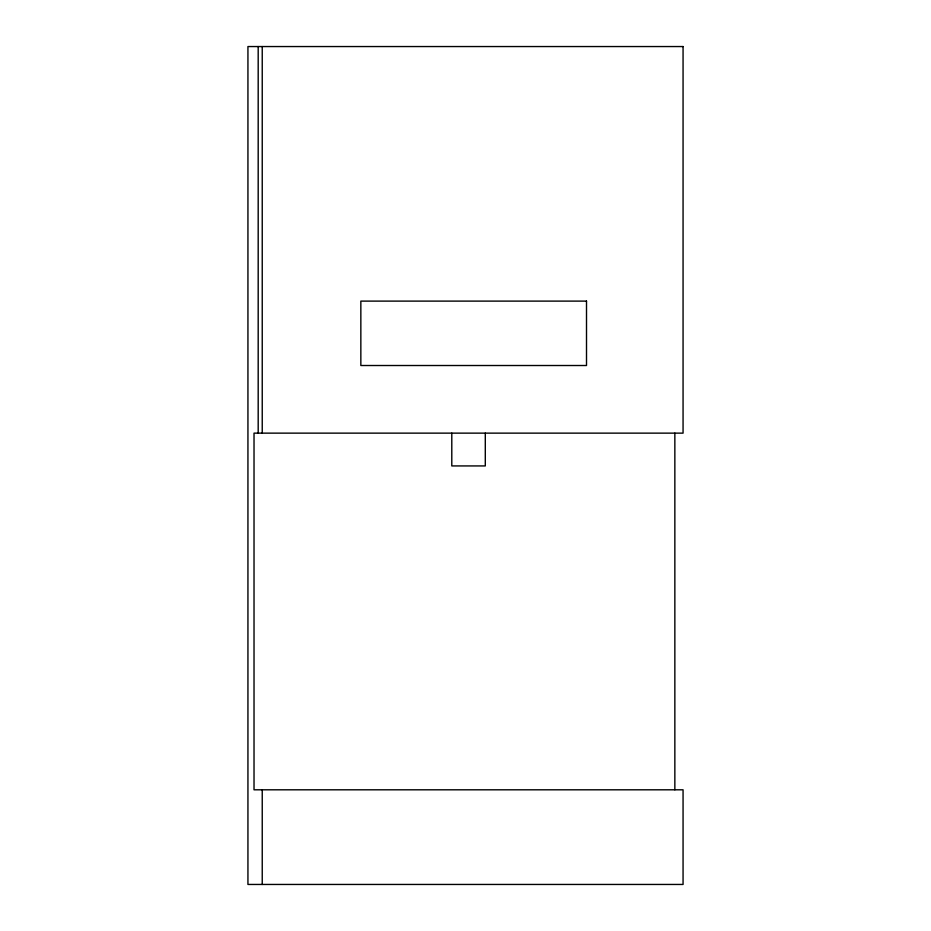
<?xml version="1.0" encoding="UTF-8"?>
<svg xmlns="http://www.w3.org/2000/svg" width="931" height="931" viewBox="0 0 931 931"><rect width="100%" height="100%" fill="white"/><g stroke="black" fill="none" stroke-linecap="round" stroke-linejoin="round"><path stroke-width="1.4" d="M674.847 433.136L674.847 789.802M485.295 433.136L485.295 465.931L451.791 465.931L451.791 433.136M262.239 46.55L262.239 433.136M262.239 789.802L262.239 884.45M258.19 46.55L258.19 433.136M683.063 46.55L247.937 46.55L247.937 884.45L683.063 884.45L683.063 789.802L254.023 789.802L254.023 433.136L683.063 433.136L683.063 46.55M586.507 301.109L360.844 301.109L360.844 365.511L586.507 365.511L586.507 301.109"/></g></svg>
